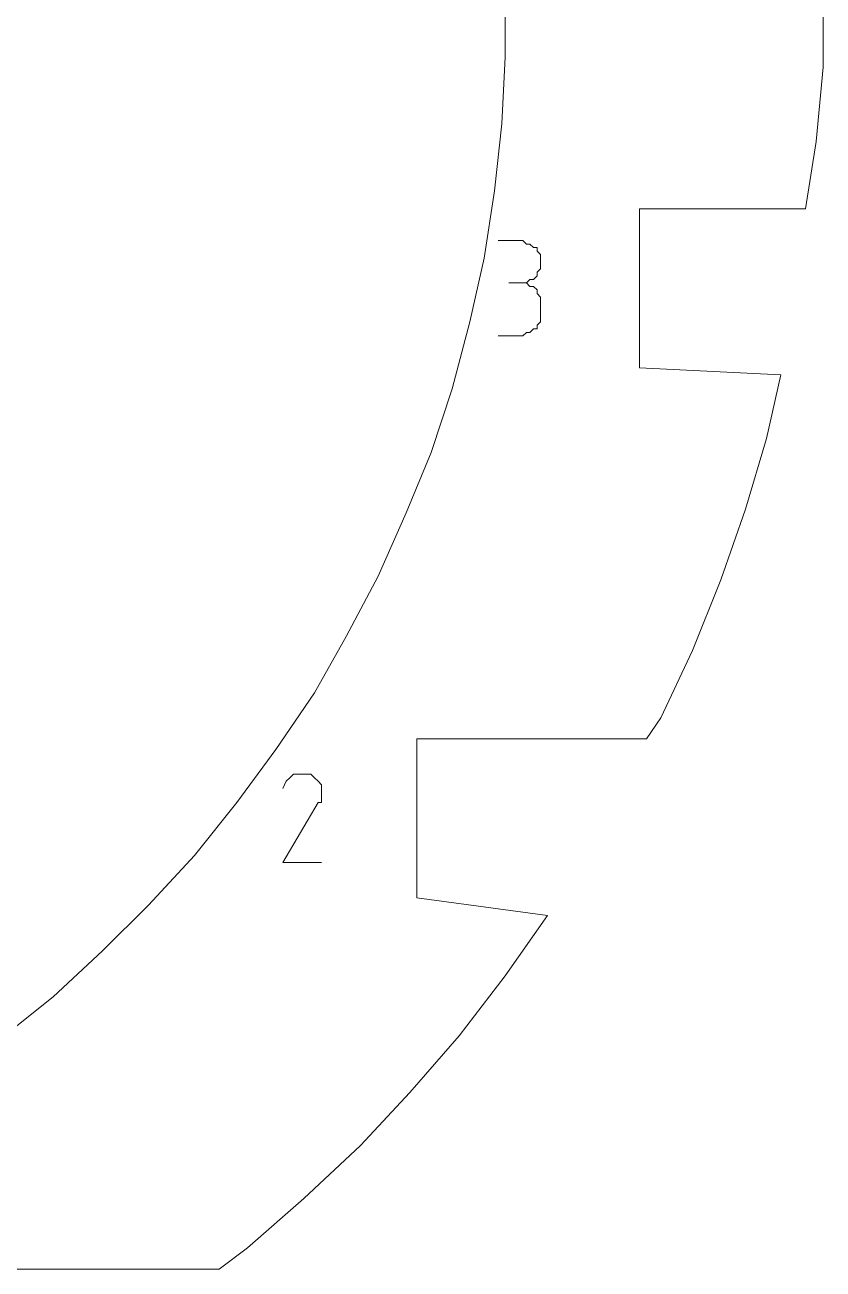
# Model space of a CAD drawing. Header units: centimetres. Extents: x -10.4 to 10.4, y -10.8 to 7.6.
# Drawn here: x 9.15 to 10.428, y -10.206 to -8.215 of the extents above; entities that cross this region are included whole.
import ezdxf
from ezdxf.lldxf.tags import DXFTag

# ---------------------------------------------------------------- set-up
doc = ezdxf.new("R2010")
doc.units = ezdxf.units.CM
doc.header["$MEASUREMENT"] = 0
doc.layers.add('layer 1', color=7, linetype='Continuous')
tags = doc.linetypes.add('New Line1950', pattern=[0.2, 0.1, -0.1]).pattern_tags.tags
tags[6:7] = [DXFTag(74, 4), DXFTag(75, 0), DXFTag(340, '0'), DXFTag(46, 1.0), DXFTag(50, 0.0), DXFTag(44, 0.0), DXFTag(45, 0.0)]
tags[4:5] = [DXFTag(74, 4), DXFTag(75, 0), DXFTag(340, '0'), DXFTag(46, 1.0), DXFTag(50, 0.0), DXFTag(44, 0.0), DXFTag(45, 0.0)]
tags = doc.linetypes.add('New Line1951', pattern=[0.2, 0.1, -0.1]).pattern_tags.tags
tags[6:7] = [DXFTag(74, 4), DXFTag(75, 0), DXFTag(340, '0'), DXFTag(46, 1.0), DXFTag(50, 0.0), DXFTag(44, 0.0), DXFTag(45, 0.0)]
tags[4:5] = [DXFTag(74, 4), DXFTag(75, 0), DXFTag(340, '0'), DXFTag(46, 1.0), DXFTag(50, 0.0), DXFTag(44, 0.0), DXFTag(45, 0.0)]
tags = doc.linetypes.add('New Line1952', pattern=[0.2, 0.1, -0.1]).pattern_tags.tags
tags[6:7] = [DXFTag(74, 4), DXFTag(75, 0), DXFTag(340, '0'), DXFTag(46, 1.0), DXFTag(50, 0.0), DXFTag(44, 0.0), DXFTag(45, 0.0)]
tags[4:5] = [DXFTag(74, 4), DXFTag(75, 0), DXFTag(340, '0'), DXFTag(46, 1.0), DXFTag(50, 0.0), DXFTag(44, 0.0), DXFTag(45, 0.0)]
tags = doc.linetypes.add('New Line1953', pattern=[0.2, 0.1, -0.1]).pattern_tags.tags
tags[6:7] = [DXFTag(74, 4), DXFTag(75, 0), DXFTag(340, '0'), DXFTag(46, 1.0), DXFTag(50, 0.0), DXFTag(44, 0.0), DXFTag(45, 0.0)]
tags[4:5] = [DXFTag(74, 4), DXFTag(75, 0), DXFTag(340, '0'), DXFTag(46, 1.0), DXFTag(50, 0.0), DXFTag(44, 0.0), DXFTag(45, 0.0)]
tags = doc.linetypes.add('New Line1954', pattern=[0.2, 0.1, -0.1]).pattern_tags.tags
tags[6:7] = [DXFTag(74, 4), DXFTag(75, 0), DXFTag(340, '0'), DXFTag(46, 1.0), DXFTag(50, 0.0), DXFTag(44, 0.0), DXFTag(45, 0.0)]
tags[4:5] = [DXFTag(74, 4), DXFTag(75, 0), DXFTag(340, '0'), DXFTag(46, 1.0), DXFTag(50, 0.0), DXFTag(44, 0.0), DXFTag(45, 0.0)]
tags = doc.linetypes.add('New Line1955', pattern=[0.2, 0.1, -0.1]).pattern_tags.tags
tags[6:7] = [DXFTag(74, 4), DXFTag(75, 0), DXFTag(340, '0'), DXFTag(46, 1.0), DXFTag(50, 0.0), DXFTag(44, 0.0), DXFTag(45, 0.0)]
tags[4:5] = [DXFTag(74, 4), DXFTag(75, 0), DXFTag(340, '0'), DXFTag(46, 1.0), DXFTag(50, 0.0), DXFTag(44, 0.0), DXFTag(45, 0.0)]
tags = doc.linetypes.add('New Line1956', pattern=[0.2, 0.1, -0.1]).pattern_tags.tags
tags[6:7] = [DXFTag(74, 4), DXFTag(75, 0), DXFTag(340, '0'), DXFTag(46, 1.0), DXFTag(50, 0.0), DXFTag(44, 0.0), DXFTag(45, 0.0)]
tags[4:5] = [DXFTag(74, 4), DXFTag(75, 0), DXFTag(340, '0'), DXFTag(46, 1.0), DXFTag(50, 0.0), DXFTag(44, 0.0), DXFTag(45, 0.0)]
tags = doc.linetypes.add('New Line1957', pattern=[0.2, 0.1, -0.1]).pattern_tags.tags
tags[6:7] = [DXFTag(74, 4), DXFTag(75, 0), DXFTag(340, '0'), DXFTag(46, 1.0), DXFTag(50, 0.0), DXFTag(44, 0.0), DXFTag(45, 0.0)]
tags[4:5] = [DXFTag(74, 4), DXFTag(75, 0), DXFTag(340, '0'), DXFTag(46, 1.0), DXFTag(50, 0.0), DXFTag(44, 0.0), DXFTag(45, 0.0)]
tags = doc.linetypes.add('New Line1958', pattern=[0.2, 0.1, -0.1]).pattern_tags.tags
tags[6:7] = [DXFTag(74, 4), DXFTag(75, 0), DXFTag(340, '0'), DXFTag(46, 1.0), DXFTag(50, 0.0), DXFTag(44, 0.0), DXFTag(45, 0.0)]
tags[4:5] = [DXFTag(74, 4), DXFTag(75, 0), DXFTag(340, '0'), DXFTag(46, 1.0), DXFTag(50, 0.0), DXFTag(44, 0.0), DXFTag(45, 0.0)]
tags = doc.linetypes.add('New Line1959', pattern=[0.2, 0.1, -0.1]).pattern_tags.tags
tags[6:7] = [DXFTag(74, 4), DXFTag(75, 0), DXFTag(340, '0'), DXFTag(46, 1.0), DXFTag(50, 0.0), DXFTag(44, 0.0), DXFTag(45, 0.0)]
tags[4:5] = [DXFTag(74, 4), DXFTag(75, 0), DXFTag(340, '0'), DXFTag(46, 1.0), DXFTag(50, 0.0), DXFTag(44, 0.0), DXFTag(45, 0.0)]
tags = doc.linetypes.add('New Line1960', pattern=[0.2, 0.1, -0.1]).pattern_tags.tags
tags[6:7] = [DXFTag(74, 4), DXFTag(75, 0), DXFTag(340, '0'), DXFTag(46, 1.0), DXFTag(50, 0.0), DXFTag(44, 0.0), DXFTag(45, 0.0)]
tags[4:5] = [DXFTag(74, 4), DXFTag(75, 0), DXFTag(340, '0'), DXFTag(46, 1.0), DXFTag(50, 0.0), DXFTag(44, 0.0), DXFTag(45, 0.0)]
tags = doc.linetypes.add('New Line1961', pattern=[0.2, 0.1, -0.1]).pattern_tags.tags
tags[6:7] = [DXFTag(74, 4), DXFTag(75, 0), DXFTag(340, '0'), DXFTag(46, 1.0), DXFTag(50, 0.0), DXFTag(44, 0.0), DXFTag(45, 0.0)]
tags[4:5] = [DXFTag(74, 4), DXFTag(75, 0), DXFTag(340, '0'), DXFTag(46, 1.0), DXFTag(50, 0.0), DXFTag(44, 0.0), DXFTag(45, 0.0)]
tags = doc.linetypes.add('New Line1962', pattern=[0.2, 0.1, -0.1]).pattern_tags.tags
tags[6:7] = [DXFTag(74, 4), DXFTag(75, 0), DXFTag(340, '0'), DXFTag(46, 1.0), DXFTag(50, 0.0), DXFTag(44, 0.0), DXFTag(45, 0.0)]
tags[4:5] = [DXFTag(74, 4), DXFTag(75, 0), DXFTag(340, '0'), DXFTag(46, 1.0), DXFTag(50, 0.0), DXFTag(44, 0.0), DXFTag(45, 0.0)]
tags = doc.linetypes.add('New Line1963', pattern=[0.2, 0.1, -0.1]).pattern_tags.tags
tags[6:7] = [DXFTag(74, 4), DXFTag(75, 0), DXFTag(340, '0'), DXFTag(46, 1.0), DXFTag(50, 0.0), DXFTag(44, 0.0), DXFTag(45, 0.0)]
tags[4:5] = [DXFTag(74, 4), DXFTag(75, 0), DXFTag(340, '0'), DXFTag(46, 1.0), DXFTag(50, 0.0), DXFTag(44, 0.0), DXFTag(45, 0.0)]
tags = doc.linetypes.add('New Line1964', pattern=[0.2, 0.1, -0.1]).pattern_tags.tags
tags[6:7] = [DXFTag(74, 4), DXFTag(75, 0), DXFTag(340, '0'), DXFTag(46, 1.0), DXFTag(50, 0.0), DXFTag(44, 0.0), DXFTag(45, 0.0)]
tags[4:5] = [DXFTag(74, 4), DXFTag(75, 0), DXFTag(340, '0'), DXFTag(46, 1.0), DXFTag(50, 0.0), DXFTag(44, 0.0), DXFTag(45, 0.0)]
tags = doc.linetypes.add('New Line1965', pattern=[0.2, 0.1, -0.1]).pattern_tags.tags
tags[6:7] = [DXFTag(74, 4), DXFTag(75, 0), DXFTag(340, '0'), DXFTag(46, 1.0), DXFTag(50, 0.0), DXFTag(44, 0.0), DXFTag(45, 0.0)]
tags[4:5] = [DXFTag(74, 4), DXFTag(75, 0), DXFTag(340, '0'), DXFTag(46, 1.0), DXFTag(50, 0.0), DXFTag(44, 0.0), DXFTag(45, 0.0)]
tags = doc.linetypes.add('New Line1966', pattern=[0.2, 0.1, -0.1]).pattern_tags.tags
tags[6:7] = [DXFTag(74, 4), DXFTag(75, 0), DXFTag(340, '0'), DXFTag(46, 1.0), DXFTag(50, 0.0), DXFTag(44, 0.0), DXFTag(45, 0.0)]
tags[4:5] = [DXFTag(74, 4), DXFTag(75, 0), DXFTag(340, '0'), DXFTag(46, 1.0), DXFTag(50, 0.0), DXFTag(44, 0.0), DXFTag(45, 0.0)]
tags = doc.linetypes.add('New Line1967', pattern=[0.2, 0.1, -0.1]).pattern_tags.tags
tags[6:7] = [DXFTag(74, 4), DXFTag(75, 0), DXFTag(340, '0'), DXFTag(46, 1.0), DXFTag(50, 0.0), DXFTag(44, 0.0), DXFTag(45, 0.0)]
tags[4:5] = [DXFTag(74, 4), DXFTag(75, 0), DXFTag(340, '0'), DXFTag(46, 1.0), DXFTag(50, 0.0), DXFTag(44, 0.0), DXFTag(45, 0.0)]
tags = doc.linetypes.add('New Line1968', pattern=[0.2, 0.1, -0.1]).pattern_tags.tags
tags[6:7] = [DXFTag(74, 4), DXFTag(75, 0), DXFTag(340, '0'), DXFTag(46, 1.0), DXFTag(50, 0.0), DXFTag(44, 0.0), DXFTag(45, 0.0)]
tags[4:5] = [DXFTag(74, 4), DXFTag(75, 0), DXFTag(340, '0'), DXFTag(46, 1.0), DXFTag(50, 0.0), DXFTag(44, 0.0), DXFTag(45, 0.0)]
tags = doc.linetypes.add('New Line1969', pattern=[0.2, 0.1, -0.1]).pattern_tags.tags
tags[6:7] = [DXFTag(74, 4), DXFTag(75, 0), DXFTag(340, '0'), DXFTag(46, 1.0), DXFTag(50, 0.0), DXFTag(44, 0.0), DXFTag(45, 0.0)]
tags[4:5] = [DXFTag(74, 4), DXFTag(75, 0), DXFTag(340, '0'), DXFTag(46, 1.0), DXFTag(50, 0.0), DXFTag(44, 0.0), DXFTag(45, 0.0)]
tags = doc.linetypes.add('New Line1970', pattern=[0.2, 0.1, -0.1]).pattern_tags.tags
tags[6:7] = [DXFTag(74, 4), DXFTag(75, 0), DXFTag(340, '0'), DXFTag(46, 1.0), DXFTag(50, 0.0), DXFTag(44, 0.0), DXFTag(45, 0.0)]
tags[4:5] = [DXFTag(74, 4), DXFTag(75, 0), DXFTag(340, '0'), DXFTag(46, 1.0), DXFTag(50, 0.0), DXFTag(44, 0.0), DXFTag(45, 0.0)]
tags = doc.linetypes.add('New Line1971', pattern=[0.2, 0.1, -0.1]).pattern_tags.tags
tags[6:7] = [DXFTag(74, 4), DXFTag(75, 0), DXFTag(340, '0'), DXFTag(46, 1.0), DXFTag(50, 0.0), DXFTag(44, 0.0), DXFTag(45, 0.0)]
tags[4:5] = [DXFTag(74, 4), DXFTag(75, 0), DXFTag(340, '0'), DXFTag(46, 1.0), DXFTag(50, 0.0), DXFTag(44, 0.0), DXFTag(45, 0.0)]
tags = doc.linetypes.add('New Line2020', pattern=[0.2, 0.1, -0.1]).pattern_tags.tags
tags[6:7] = [DXFTag(74, 4), DXFTag(75, 0), DXFTag(340, '0'), DXFTag(46, 1.0), DXFTag(50, 0.0), DXFTag(44, 0.0), DXFTag(45, 0.0)]
tags[4:5] = [DXFTag(74, 4), DXFTag(75, 0), DXFTag(340, '0'), DXFTag(46, 1.0), DXFTag(50, 0.0), DXFTag(44, 0.0), DXFTag(45, 0.0)]
tags = doc.linetypes.add('New Line2021', pattern=[0.2, 0.1, -0.1]).pattern_tags.tags
tags[6:7] = [DXFTag(74, 4), DXFTag(75, 0), DXFTag(340, '0'), DXFTag(46, 1.0), DXFTag(50, 0.0), DXFTag(44, 0.0), DXFTag(45, 0.0)]
tags[4:5] = [DXFTag(74, 4), DXFTag(75, 0), DXFTag(340, '0'), DXFTag(46, 1.0), DXFTag(50, 0.0), DXFTag(44, 0.0), DXFTag(45, 0.0)]
tags = doc.linetypes.add('New Line2022', pattern=[0.2, 0.1, -0.1]).pattern_tags.tags
tags[6:7] = [DXFTag(74, 4), DXFTag(75, 0), DXFTag(340, '0'), DXFTag(46, 1.0), DXFTag(50, 0.0), DXFTag(44, 0.0), DXFTag(45, 0.0)]
tags[4:5] = [DXFTag(74, 4), DXFTag(75, 0), DXFTag(340, '0'), DXFTag(46, 1.0), DXFTag(50, 0.0), DXFTag(44, 0.0), DXFTag(45, 0.0)]
tags = doc.linetypes.add('New Line2023', pattern=[0.2, 0.1, -0.1]).pattern_tags.tags
tags[6:7] = [DXFTag(74, 4), DXFTag(75, 0), DXFTag(340, '0'), DXFTag(46, 1.0), DXFTag(50, 0.0), DXFTag(44, 0.0), DXFTag(45, 0.0)]
tags[4:5] = [DXFTag(74, 4), DXFTag(75, 0), DXFTag(340, '0'), DXFTag(46, 1.0), DXFTag(50, 0.0), DXFTag(44, 0.0), DXFTag(45, 0.0)]
tags = doc.linetypes.add('New Line2024', pattern=[0.2, 0.1, -0.1]).pattern_tags.tags
tags[6:7] = [DXFTag(74, 4), DXFTag(75, 0), DXFTag(340, '0'), DXFTag(46, 1.0), DXFTag(50, 0.0), DXFTag(44, 0.0), DXFTag(45, 0.0)]
tags[4:5] = [DXFTag(74, 4), DXFTag(75, 0), DXFTag(340, '0'), DXFTag(46, 1.0), DXFTag(50, 0.0), DXFTag(44, 0.0), DXFTag(45, 0.0)]
tags = doc.linetypes.add('New Line2025', pattern=[0.2, 0.1, -0.1]).pattern_tags.tags
tags[6:7] = [DXFTag(74, 4), DXFTag(75, 0), DXFTag(340, '0'), DXFTag(46, 1.0), DXFTag(50, 0.0), DXFTag(44, 0.0), DXFTag(45, 0.0)]
tags[4:5] = [DXFTag(74, 4), DXFTag(75, 0), DXFTag(340, '0'), DXFTag(46, 1.0), DXFTag(50, 0.0), DXFTag(44, 0.0), DXFTag(45, 0.0)]
tags = doc.linetypes.add('New Line2026', pattern=[0.2, 0.1, -0.1]).pattern_tags.tags
tags[6:7] = [DXFTag(74, 4), DXFTag(75, 0), DXFTag(340, '0'), DXFTag(46, 1.0), DXFTag(50, 0.0), DXFTag(44, 0.0), DXFTag(45, 0.0)]
tags[4:5] = [DXFTag(74, 4), DXFTag(75, 0), DXFTag(340, '0'), DXFTag(46, 1.0), DXFTag(50, 0.0), DXFTag(44, 0.0), DXFTag(45, 0.0)]
tags = doc.linetypes.add('New Line2027', pattern=[0.2, 0.1, -0.1]).pattern_tags.tags
tags[6:7] = [DXFTag(74, 4), DXFTag(75, 0), DXFTag(340, '0'), DXFTag(46, 1.0), DXFTag(50, 0.0), DXFTag(44, 0.0), DXFTag(45, 0.0)]
tags[4:5] = [DXFTag(74, 4), DXFTag(75, 0), DXFTag(340, '0'), DXFTag(46, 1.0), DXFTag(50, 0.0), DXFTag(44, 0.0), DXFTag(45, 0.0)]
tags = doc.linetypes.add('New Line2028', pattern=[0.2, 0.1, -0.1]).pattern_tags.tags
tags[6:7] = [DXFTag(74, 4), DXFTag(75, 0), DXFTag(340, '0'), DXFTag(46, 1.0), DXFTag(50, 0.0), DXFTag(44, 0.0), DXFTag(45, 0.0)]
tags[4:5] = [DXFTag(74, 4), DXFTag(75, 0), DXFTag(340, '0'), DXFTag(46, 1.0), DXFTag(50, 0.0), DXFTag(44, 0.0), DXFTag(45, 0.0)]
tags = doc.linetypes.add('New Line2029', pattern=[0.2, 0.1, -0.1]).pattern_tags.tags
tags[6:7] = [DXFTag(74, 4), DXFTag(75, 0), DXFTag(340, '0'), DXFTag(46, 1.0), DXFTag(50, 0.0), DXFTag(44, 0.0), DXFTag(45, 0.0)]
tags[4:5] = [DXFTag(74, 4), DXFTag(75, 0), DXFTag(340, '0'), DXFTag(46, 1.0), DXFTag(50, 0.0), DXFTag(44, 0.0), DXFTag(45, 0.0)]
tags = doc.linetypes.add('New Line2030', pattern=[0.2, 0.1, -0.1]).pattern_tags.tags
tags[6:7] = [DXFTag(74, 4), DXFTag(75, 0), DXFTag(340, '0'), DXFTag(46, 1.0), DXFTag(50, 0.0), DXFTag(44, 0.0), DXFTag(45, 0.0)]
tags[4:5] = [DXFTag(74, 4), DXFTag(75, 0), DXFTag(340, '0'), DXFTag(46, 1.0), DXFTag(50, 0.0), DXFTag(44, 0.0), DXFTag(45, 0.0)]
tags = doc.linetypes.add('New Line2031', pattern=[0.2, 0.1, -0.1]).pattern_tags.tags
tags[6:7] = [DXFTag(74, 4), DXFTag(75, 0), DXFTag(340, '0'), DXFTag(46, 1.0), DXFTag(50, 0.0), DXFTag(44, 0.0), DXFTag(45, 0.0)]
tags[4:5] = [DXFTag(74, 4), DXFTag(75, 0), DXFTag(340, '0'), DXFTag(46, 1.0), DXFTag(50, 0.0), DXFTag(44, 0.0), DXFTag(45, 0.0)]
tags = doc.linetypes.add('New Line2032', pattern=[0.2, 0.1, -0.1]).pattern_tags.tags
tags[6:7] = [DXFTag(74, 4), DXFTag(75, 0), DXFTag(340, '0'), DXFTag(46, 1.0), DXFTag(50, 0.0), DXFTag(44, 0.0), DXFTag(45, 0.0)]
tags[4:5] = [DXFTag(74, 4), DXFTag(75, 0), DXFTag(340, '0'), DXFTag(46, 1.0), DXFTag(50, 0.0), DXFTag(44, 0.0), DXFTag(45, 0.0)]
tags = doc.linetypes.add('New Line2033', pattern=[0.2, 0.1, -0.1]).pattern_tags.tags
tags[6:7] = [DXFTag(74, 4), DXFTag(75, 0), DXFTag(340, '0'), DXFTag(46, 1.0), DXFTag(50, 0.0), DXFTag(44, 0.0), DXFTag(45, 0.0)]
tags[4:5] = [DXFTag(74, 4), DXFTag(75, 0), DXFTag(340, '0'), DXFTag(46, 1.0), DXFTag(50, 0.0), DXFTag(44, 0.0), DXFTag(45, 0.0)]
tags = doc.linetypes.add('New Line2034', pattern=[0.2, 0.1, -0.1]).pattern_tags.tags
tags[6:7] = [DXFTag(74, 4), DXFTag(75, 0), DXFTag(340, '0'), DXFTag(46, 1.0), DXFTag(50, 0.0), DXFTag(44, 0.0), DXFTag(45, 0.0)]
tags[4:5] = [DXFTag(74, 4), DXFTag(75, 0), DXFTag(340, '0'), DXFTag(46, 1.0), DXFTag(50, 0.0), DXFTag(44, 0.0), DXFTag(45, 0.0)]
tags = doc.linetypes.add('New Line2035', pattern=[0.2, 0.1, -0.1]).pattern_tags.tags
tags[6:7] = [DXFTag(74, 4), DXFTag(75, 0), DXFTag(340, '0'), DXFTag(46, 1.0), DXFTag(50, 0.0), DXFTag(44, 0.0), DXFTag(45, 0.0)]
tags[4:5] = [DXFTag(74, 4), DXFTag(75, 0), DXFTag(340, '0'), DXFTag(46, 1.0), DXFTag(50, 0.0), DXFTag(44, 0.0), DXFTag(45, 0.0)]
tags = doc.linetypes.add('New Line2036', pattern=[0.2, 0.1, -0.1]).pattern_tags.tags
tags[6:7] = [DXFTag(74, 4), DXFTag(75, 0), DXFTag(340, '0'), DXFTag(46, 1.0), DXFTag(50, 0.0), DXFTag(44, 0.0), DXFTag(45, 0.0)]
tags[4:5] = [DXFTag(74, 4), DXFTag(75, 0), DXFTag(340, '0'), DXFTag(46, 1.0), DXFTag(50, 0.0), DXFTag(44, 0.0), DXFTag(45, 0.0)]
tags = doc.linetypes.add('New Line2037', pattern=[0.2, 0.1, -0.1]).pattern_tags.tags
tags[6:7] = [DXFTag(74, 4), DXFTag(75, 0), DXFTag(340, '0'), DXFTag(46, 1.0), DXFTag(50, 0.0), DXFTag(44, 0.0), DXFTag(45, 0.0)]
tags[4:5] = [DXFTag(74, 4), DXFTag(75, 0), DXFTag(340, '0'), DXFTag(46, 1.0), DXFTag(50, 0.0), DXFTag(44, 0.0), DXFTag(45, 0.0)]
tags = doc.linetypes.add('New Line2047', pattern=[0.2, 0.1, -0.1]).pattern_tags.tags
tags[6:7] = [DXFTag(74, 4), DXFTag(75, 0), DXFTag(340, '0'), DXFTag(46, 1.0), DXFTag(50, 0.0), DXFTag(44, 0.0), DXFTag(45, 0.0)]
tags[4:5] = [DXFTag(74, 4), DXFTag(75, 0), DXFTag(340, '0'), DXFTag(46, 1.0), DXFTag(50, 0.0), DXFTag(44, 0.0), DXFTag(45, 0.0)]

msp = doc.modelspace()

# ---------------------------------------------------------------- linework, layer by layer
at = {"layer": 'layer 1', "color": 5, "linetype": 'New Line2020', "lineweight": 9}
msp.add_open_spline([(9.91936, -8.15796), (9.91936, -8.15796), (9.91936, -8.26545), (9.91936, -8.26545)], degree=3, dxfattribs=at)
at = {"layer": 'layer 1', "color": 5, "linetype": 'New Line1971', "lineweight": 9}
msp.add_open_spline([(10.42849, -8.28236), (10.42849, -8.28236), (10.42849, -8.16365), (10.42849, -8.16365)], degree=3, dxfattribs=at)
at = {"layer": 'layer 1', "color": 5, "linetype": 'New Line2021', "lineweight": 9}
msp.add_open_spline([(9.91936, -8.26545), (9.91936, -8.26545), (9.91367, -8.37293), (9.91367, -8.37293)], degree=3, dxfattribs=at)
at = {"layer": 'layer 1', "color": 5, "linetype": 'New Line1970', "lineweight": 9}
msp.add_open_spline([(10.41725, -8.40122), (10.41725, -8.40122), (10.42849, -8.28236), (10.42849, -8.28236)], degree=3, dxfattribs=at)
at = {"layer": 'layer 1', "color": 5, "linetype": 'New Line2022', "lineweight": 9}
msp.add_open_spline([(9.91367, -8.37293), (9.91367, -8.37293), (9.90229, -8.48041), (9.90229, -8.48041)], degree=3, dxfattribs=at)
at = {"layer": 'layer 1', "color": 5, "linetype": 'New Line1969', "lineweight": 9}
msp.add_open_spline([(10.40019, -8.5087), (10.40019, -8.5087), (10.41725, -8.40122), (10.41725, -8.40122)], degree=3, dxfattribs=at)
at = {"layer": 'layer 1', "color": 5, "linetype": 'New Line2023', "lineweight": 9}
msp.add_open_spline([(9.90229, -8.48041), (9.90229, -8.48041), (9.88538, -8.58789), (9.88538, -8.58789)], degree=3, dxfattribs=at)
at = {"layer": 'layer 1', "color": 5, "linetype": 'New Line1967', "lineweight": 9}
msp.add_open_spline([(10.13433, -8.76334), (10.13433, -8.76334), (10.13433, -8.5087), (10.13433, -8.5087)], degree=3, dxfattribs=at)
at = {"layer": 'layer 1', "color": 5, "linetype": 'New Line1968', "lineweight": 9}
msp.add_open_spline([(10.13433, -8.5087), (10.13433, -8.5087), (10.40019, -8.5087), (10.40019, -8.5087)], degree=3, dxfattribs=at)
at = {"layer": 'layer 1', "color": 1, "lineweight": 20}
for points in [[(9.94197, -8.5596), (9.94197, -8.5596), (9.90798, -8.5596), (9.90798, -8.5596)], [(9.94766, -8.5596), (9.94766, -8.5596), (9.94197, -8.5596), (9.94197, -8.5596)], [(9.9532, -8.56529), (9.9532, -8.56529), (9.94766, -8.5596), (9.94766, -8.5596)], [(9.95889, -8.56529), (9.95889, -8.56529), (9.9532, -8.56529), (9.9532, -8.56529)], [(9.96458, -8.57097), (9.96458, -8.57097), (9.95889, -8.56529), (9.95889, -8.56529)], [(9.97027, -8.57097), (9.97027, -8.57097), (9.96458, -8.57097), (9.96458, -8.57097)], [(9.97027, -8.57667), (9.97027, -8.57667), (9.97027, -8.57097), (9.97027, -8.57097)], [(9.97595, -8.5822), (9.97595, -8.5822), (9.97027, -8.57667), (9.97027, -8.57667)], [(9.97595, -8.58789), (9.97595, -8.58789), (9.97595, -8.5822), (9.97595, -8.5822)], [(9.97595, -8.59358), (9.97595, -8.59358), (9.97595, -8.58789), (9.97595, -8.58789)], [(9.97595, -8.59927), (9.97595, -8.59927), (9.97595, -8.59358), (9.97595, -8.59358)], [(9.97595, -8.59358), (9.97595, -8.59358), (9.97595, -8.59358), (9.97595, -8.59358)], [(9.97595, -8.60496), (9.97595, -8.60496), (9.97595, -8.59927), (9.97595, -8.59927)], [(9.9532, -8.62757), (9.9532, -8.62757), (9.95889, -8.62188), (9.95889, -8.62188)], [(9.95889, -8.62188), (9.95889, -8.62188), (9.96458, -8.62188), (9.96458, -8.62188)], [(9.96458, -8.62188), (9.96458, -8.62188), (9.97027, -8.61619), (9.97027, -8.61619)], [(9.97027, -8.6105), (9.97027, -8.6105), (9.97595, -8.60496), (9.97595, -8.60496)], [(9.97027, -8.61619), (9.97027, -8.61619), (9.97027, -8.6105), (9.97027, -8.6105)], [(9.94197, -8.62757), (9.94197, -8.62757), (9.9249, -8.62757), (9.9249, -8.62757)], [(9.9249, -8.62757), (9.9249, -8.62757), (9.94197, -8.62757), (9.94197, -8.62757)], [(9.94766, -8.62757), (9.94766, -8.62757), (9.94197, -8.62757), (9.94197, -8.62757)], [(9.94197, -8.62757), (9.94197, -8.62757), (9.94197, -8.62757), (9.94197, -8.62757)], [(9.94197, -8.62757), (9.94197, -8.62757), (9.94766, -8.62757), (9.94766, -8.62757)], [(9.9532, -8.62757), (9.9532, -8.62757), (9.94766, -8.62757), (9.94766, -8.62757)], [(9.94766, -8.62757), (9.94766, -8.62757), (9.9532, -8.62757), (9.9532, -8.62757)], [(9.95889, -8.63325), (9.95889, -8.63325), (9.9532, -8.62757), (9.9532, -8.62757)], [(9.96458, -8.63325), (9.96458, -8.63325), (9.95889, -8.63325), (9.95889, -8.63325)], [(9.97027, -8.63879), (9.97027, -8.63879), (9.96458, -8.63325), (9.96458, -8.63325)], [(9.97027, -8.64448), (9.97027, -8.64448), (9.97027, -8.63879), (9.97027, -8.63879)], [(9.97595, -8.65016), (9.97595, -8.65016), (9.97027, -8.64448), (9.97027, -8.64448)], [(9.97595, -8.65585), (9.97595, -8.65585), (9.97595, -8.65016), (9.97595, -8.65016)], [(9.97595, -8.66154), (9.97595, -8.66154), (9.97595, -8.65585), (9.97595, -8.65585)], [(9.97595, -8.67846), (9.97595, -8.67846), (9.97595, -8.66154), (9.97595, -8.66154)], [(9.97595, -8.66154), (9.97595, -8.66154), (9.97595, -8.66154), (9.97595, -8.66154)], [(9.97595, -8.68415), (9.97595, -8.68415), (9.97595, -8.67846), (9.97595, -8.67846)], [(9.95889, -8.70676), (9.95889, -8.70676), (9.96458, -8.70107), (9.96458, -8.70107)], [(9.96458, -8.70107), (9.96458, -8.70107), (9.97027, -8.70107), (9.97027, -8.70107)], [(9.97027, -8.69538), (9.97027, -8.69538), (9.97595, -8.68984), (9.97595, -8.68984)], [(9.97027, -8.70107), (9.97027, -8.70107), (9.97027, -8.69538), (9.97027, -8.69538)], [(9.97595, -8.68984), (9.97595, -8.68984), (9.97595, -8.68415), (9.97595, -8.68415)], [(9.90798, -8.71245), (9.90798, -8.71245), (9.94197, -8.71245), (9.94197, -8.71245)], [(9.94197, -8.71245), (9.94197, -8.71245), (9.94197, -8.71245), (9.94197, -8.71245)], [(9.94197, -8.71245), (9.94197, -8.71245), (9.94766, -8.71245), (9.94766, -8.71245)], [(9.94766, -8.71245), (9.94766, -8.71245), (9.9532, -8.70676), (9.9532, -8.70676)], [(9.9532, -8.70676), (9.9532, -8.70676), (9.95889, -8.70676), (9.95889, -8.70676)], [(9.57416, -9.41961), (9.57416, -9.41961), (9.56847, -9.42531), (9.56847, -9.42531)], [(9.57985, -9.41392), (9.57985, -9.41392), (9.57416, -9.41961), (9.57416, -9.41961)], [(9.58554, -9.41392), (9.58554, -9.41392), (9.57985, -9.41392), (9.57985, -9.41392)], [(9.59108, -9.41392), (9.59108, -9.41392), (9.58554, -9.41392), (9.58554, -9.41392)], [(9.59677, -9.41392), (9.59677, -9.41392), (9.59108, -9.41392), (9.59108, -9.41392)], [(9.60246, -9.41392), (9.60246, -9.41392), (9.59677, -9.41392), (9.59677, -9.41392)], [(9.60814, -9.41392), (9.60814, -9.41392), (9.60246, -9.41392), (9.60246, -9.41392)], [(9.61383, -9.41961), (9.61383, -9.41961), (9.60814, -9.41392), (9.60814, -9.41392)], [(9.60814, -9.41392), (9.60814, -9.41392), (9.60814, -9.41392), (9.60814, -9.41392)], [(9.60814, -9.41392), (9.60814, -9.41392), (9.60814, -9.41392), (9.60814, -9.41392)], [(9.61937, -9.42531), (9.61937, -9.42531), (9.61383, -9.41961), (9.61383, -9.41961)], [(9.56847, -9.42531), (9.56847, -9.42531), (9.56278, -9.43669), (9.56278, -9.43669)], [(9.56847, -9.42531), (9.56847, -9.42531), (9.56847, -9.42531), (9.56847, -9.42531)], [(9.62505, -9.431), (9.62505, -9.431), (9.61937, -9.42531), (9.61937, -9.42531)], [(9.62505, -9.43669), (9.62505, -9.43669), (9.62505, -9.431), (9.62505, -9.431)], [(9.62505, -9.431), (9.62505, -9.431), (9.62505, -9.431), (9.62505, -9.431)], [(9.62505, -9.44222), (9.62505, -9.44222), (9.62505, -9.43669), (9.62505, -9.43669)], [(9.56278, -9.5554), (9.56278, -9.5554), (9.61937, -9.45929), (9.61937, -9.45929)], [(9.61937, -9.45929), (9.61937, -9.45929), (9.61937, -9.45929), (9.61937, -9.45929)], [(9.61937, -9.45929), (9.61937, -9.45929), (9.61937, -9.45929), (9.61937, -9.45929)], [(9.61937, -9.45929), (9.61937, -9.45929), (9.62505, -9.45929), (9.62505, -9.45929)], [(9.62505, -9.44791), (9.62505, -9.44791), (9.62505, -9.44222), (9.62505, -9.44222)], [(9.62505, -9.4536), (9.62505, -9.4536), (9.62505, -9.44791), (9.62505, -9.44791)], [(9.62505, -9.45929), (9.62505, -9.45929), (9.62505, -9.4536), (9.62505, -9.4536)], [(9.62505, -9.45929), (9.62505, -9.45929), (9.62505, -9.45929), (9.62505, -9.45929)], [(9.62505, -9.45929), (9.62505, -9.45929), (9.62505, -9.45929), (9.62505, -9.45929)], [(9.62505, -9.45929), (9.62505, -9.45929), (9.62505, -9.45929), (9.62505, -9.45929)], [(9.62505, -9.45929), (9.62505, -9.45929), (9.62505, -9.45929), (9.62505, -9.45929)], [(9.62505, -9.45929), (9.62505, -9.45929), (9.62505, -9.45929), (9.62505, -9.45929)], [(9.62505, -9.45929), (9.62505, -9.45929), (9.62505, -9.45929), (9.62505, -9.45929)], [(9.62505, -9.45929), (9.62505, -9.45929), (9.62505, -9.45929), (9.62505, -9.45929)], [(9.62505, -9.45929), (9.62505, -9.45929), (9.62505, -9.45929), (9.62505, -9.45929)], [(9.62505, -9.5554), (9.62505, -9.5554), (9.56278, -9.5554), (9.56278, -9.5554)]]:
    msp.add_open_spline(points, degree=3, dxfattribs=at)
at = {"layer": 'layer 1', "color": 5, "linetype": 'New Line2024', "lineweight": 9}
msp.add_open_spline([(9.88538, -8.58789), (9.88538, -8.58789), (9.86278, -8.68984), (9.86278, -8.68984)], degree=3, dxfattribs=at)
at = {"layer": 'layer 1', "color": 5, "linetype": 'New Line2025', "lineweight": 9}
msp.add_open_spline([(9.86278, -8.68984), (9.86278, -8.68984), (9.83449, -8.79732), (9.83449, -8.79732)], degree=3, dxfattribs=at)
at = {"layer": 'layer 1', "color": 5, "linetype": 'New Line1966', "lineweight": 9}
msp.add_open_spline([(10.36067, -8.77456), (10.36067, -8.77456), (10.13433, -8.76334), (10.13433, -8.76334)], degree=3, dxfattribs=at)
at = {"layer": 'layer 1', "color": 5, "linetype": 'New Line1965', "lineweight": 9}
msp.add_open_spline([(10.33792, -8.87651), (10.33792, -8.87651), (10.36067, -8.77456), (10.36067, -8.77456)], degree=3, dxfattribs=at)
at = {"layer": 'layer 1', "color": 5, "linetype": 'New Line2026', "lineweight": 9}
msp.add_open_spline([(9.83449, -8.79732), (9.83449, -8.79732), (9.8005, -8.89912), (9.8005, -8.89912)], degree=3, dxfattribs=at)
at = {"layer": 'layer 1', "color": 5, "linetype": 'New Line1964', "lineweight": 9}
msp.add_open_spline([(10.30409, -8.98969), (10.30409, -8.98969), (10.33792, -8.87651), (10.33792, -8.87651)], degree=3, dxfattribs=at)
at = {"layer": 'layer 1', "color": 5, "linetype": 'New Line2027', "lineweight": 9}
msp.add_open_spline([(9.8005, -8.89912), (9.8005, -8.89912), (9.76083, -8.99538), (9.76083, -8.99538)], degree=3, dxfattribs=at)
at = {"layer": 'layer 1', "color": 5, "linetype": 'New Line2028', "lineweight": 9}
msp.add_open_spline([(9.76083, -8.99538), (9.76083, -8.99538), (9.71562, -9.09716), (9.71562, -9.09716)], degree=3, dxfattribs=at)
at = {"layer": 'layer 1', "color": 5, "linetype": 'New Line1963', "lineweight": 9}
msp.add_open_spline([(10.26441, -9.10285), (10.26441, -9.10285), (10.30409, -8.98969), (10.30409, -8.98969)], degree=3, dxfattribs=at)
at = {"layer": 'layer 1', "color": 5, "linetype": 'New Line2029', "lineweight": 9}
msp.add_open_spline([(9.71562, -9.09716), (9.71562, -9.09716), (9.66473, -9.19328), (9.66473, -9.19328)], degree=3, dxfattribs=at)
at = {"layer": 'layer 1', "color": 5, "linetype": 'New Line1962', "lineweight": 9}
msp.add_open_spline([(10.21921, -9.21603), (10.21921, -9.21603), (10.26441, -9.10285), (10.26441, -9.10285)], degree=3, dxfattribs=at)
at = {"layer": 'layer 1', "color": 5, "linetype": 'New Line2030', "lineweight": 9}
msp.add_open_spline([(9.66473, -9.19328), (9.66473, -9.19328), (9.61383, -9.28384), (9.61383, -9.28384)], degree=3, dxfattribs=at)
at = {"layer": 'layer 1', "color": 5, "linetype": 'New Line1961', "lineweight": 9}
msp.add_open_spline([(10.16831, -9.32351), (10.16831, -9.32351), (10.21921, -9.21603), (10.21921, -9.21603)], degree=3, dxfattribs=at)
at = {"layer": 'layer 1', "color": 5, "linetype": 'New Line2031', "lineweight": 9}
msp.add_open_spline([(9.61383, -9.28384), (9.61383, -9.28384), (9.55155, -9.3744), (9.55155, -9.3744)], degree=3, dxfattribs=at)
at = {"layer": 'layer 1', "color": 5, "linetype": 'New Line1960', "lineweight": 9}
msp.add_open_spline([(10.14556, -9.35734), (10.14556, -9.35734), (10.16831, -9.32351), (10.16831, -9.32351)], degree=3, dxfattribs=at)
at = {"layer": 'layer 1', "color": 5, "linetype": 'New Line1958', "lineweight": 9}
msp.add_open_spline([(9.77789, -9.61198), (9.77789, -9.61198), (9.77789, -9.35734), (9.77789, -9.35734)], degree=3, dxfattribs=at)
at = {"layer": 'layer 1', "color": 5, "linetype": 'New Line1959', "lineweight": 9}
msp.add_open_spline([(9.77789, -9.35734), (9.77789, -9.35734), (10.14556, -9.35734), (10.14556, -9.35734)], degree=3, dxfattribs=at)
at = {"layer": 'layer 1', "color": 5, "linetype": 'New Line2032', "lineweight": 9}
msp.add_open_spline([(9.55155, -9.3744), (9.55155, -9.3744), (9.48928, -9.45929), (9.48928, -9.45929)], degree=3, dxfattribs=at)
at = {"layer": 'layer 1', "color": 5, "linetype": 'New Line2033', "lineweight": 9}
msp.add_open_spline([(9.48928, -9.45929), (9.48928, -9.45929), (9.42146, -9.54416), (9.42146, -9.54416)], degree=3, dxfattribs=at)
at = {"layer": 'layer 1', "color": 5, "linetype": 'New Line2034', "lineweight": 9}
msp.add_open_spline([(9.42146, -9.54416), (9.42146, -9.54416), (9.34782, -9.62336), (9.34782, -9.62336)], degree=3, dxfattribs=at)
at = {"layer": 'layer 1', "color": 5, "linetype": 'New Line1957', "lineweight": 9}
msp.add_open_spline([(9.98717, -9.64027), (9.98717, -9.64027), (9.77789, -9.61198), (9.77789, -9.61198)], degree=3, dxfattribs=at)
at = {"layer": 'layer 1', "color": 5, "linetype": 'New Line2035', "lineweight": 9}
msp.add_open_spline([(9.34782, -9.62336), (9.34782, -9.62336), (9.27431, -9.69686), (9.27431, -9.69686)], degree=3, dxfattribs=at)
at = {"layer": 'layer 1', "color": 5, "linetype": 'New Line1956', "lineweight": 9}
msp.add_open_spline([(9.91936, -9.73653), (9.91936, -9.73653), (9.98717, -9.64027), (9.98717, -9.64027)], degree=3, dxfattribs=at)
at = {"layer": 'layer 1', "color": 5, "linetype": 'New Line2036', "lineweight": 9}
msp.add_open_spline([(9.27431, -9.69686), (9.27431, -9.69686), (9.19512, -9.77051), (9.19512, -9.77051)], degree=3, dxfattribs=at)
at = {"layer": 'layer 1', "color": 5, "linetype": 'New Line1955', "lineweight": 9}
msp.add_open_spline([(9.84571, -9.83264), (9.84571, -9.83264), (9.91936, -9.73653), (9.91936, -9.73653)], degree=3, dxfattribs=at)
at = {"layer": 'layer 1', "color": 5, "linetype": 'New Line2037', "lineweight": 9}
msp.add_open_spline([(9.19512, -9.77051), (9.19512, -9.77051), (9.11025, -9.83832), (9.11025, -9.83832)], degree=3, dxfattribs=at)
at = {"layer": 'layer 1', "color": 5, "linetype": 'New Line1954', "lineweight": 9}
msp.add_open_spline([(9.76652, -9.92321), (9.76652, -9.92321), (9.84571, -9.83264), (9.84571, -9.83264)], degree=3, dxfattribs=at)
at = {"layer": 'layer 1', "color": 5, "linetype": 'New Line1953', "lineweight": 9}
msp.add_open_spline([(9.68734, -10.00807), (9.68734, -10.00807), (9.76652, -9.92321), (9.76652, -9.92321)], degree=3, dxfattribs=at)
at = {"layer": 'layer 1', "color": 5, "linetype": 'New Line1952', "lineweight": 9}
msp.add_open_spline([(9.59677, -10.09296), (9.59677, -10.09296), (9.68734, -10.00807), (9.68734, -10.00807)], degree=3, dxfattribs=at)
at = {"layer": 'layer 1', "color": 5, "linetype": 'New Line1951', "lineweight": 9}
msp.add_open_spline([(9.50634, -10.17215), (9.50634, -10.17215), (9.59677, -10.09296), (9.59677, -10.09296)], degree=3, dxfattribs=at)
at = {"layer": 'layer 1', "color": 5, "linetype": 'New Line1950', "lineweight": 9}
msp.add_open_spline([(9.46099, -10.20613), (9.46099, -10.20613), (9.50634, -10.17215), (9.50634, -10.17215)], degree=3, dxfattribs=at)
at = {"layer": 'layer 1', "color": 5, "linetype": 'New Line2047', "lineweight": 9}
msp.add_open_spline([(8.28975, -10.20613), (8.28975, -10.20613), (9.46099, -10.20613), (9.46099, -10.20613)], degree=3, dxfattribs=at)

doc.saveas('drawing.dxf')
